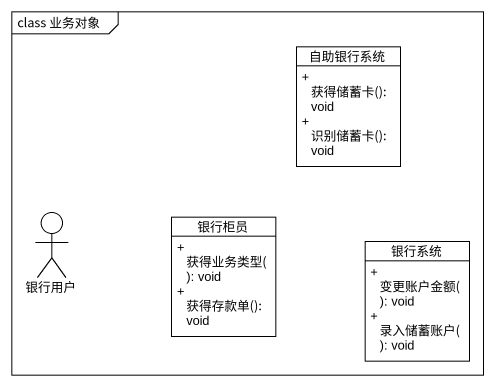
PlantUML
@startuml
mainframe class 业务对象
allowmixing
hide circle
hide empty members
skinparam classAttributeIconSize 0
class 自助银行系统 {
  + 获得储蓄卡(): void
  + 识别储蓄卡(): void
}
actor 银行用户
class 银行柜员 {
  + 获得业务类型(): void
  + 获得存款单(): void
}
class 银行系统 {
  + 变更账户金额(): void
  + 录入储蓄账户(): void
}
@enduml
